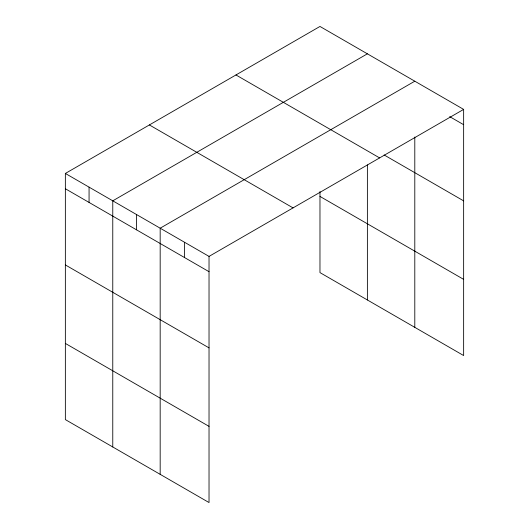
<?xml version="1.0" encoding="UTF-8"?>
<svg xmlns="http://www.w3.org/2000/svg" width="529" height="529" viewBox="0 0 529 529"><rect width="100%" height="100%" fill="white"/><g stroke="black" fill="none" stroke-linecap="round" stroke-linejoin="round"><path stroke-width="0.79" d="M65.358 173.452L209.028 256.4L209.028 502.55L65.358 419.603L65.358 173.452L319.972 26.45L463.642 109.397L463.642 355.548L319.972 272.6L319.972 191.511M367.384 53.819L112.77 200.822L112.77 446.979M414.796 81.195L160.175 228.197L160.175 474.348M209.028 256.4L463.642 109.397M449.69 116.638L463.642 124.692M384.12 154.964L463.642 200.875M235.954 74.959L379.617 157.907M319.972 196.418L463.642 279.365M149.383 124.943L293.046 207.89M65.358 188.747L209.028 271.694M65.358 264.93L209.028 347.877M65.358 343.42L209.028 426.367M414.796 137.011L414.796 327.345M367.384 164.922L367.384 299.976M184.601 242.295L184.601 257.597M136.475 214.509L136.475 229.804M89.064 187.14L89.064 202.435"/></g></svg>
